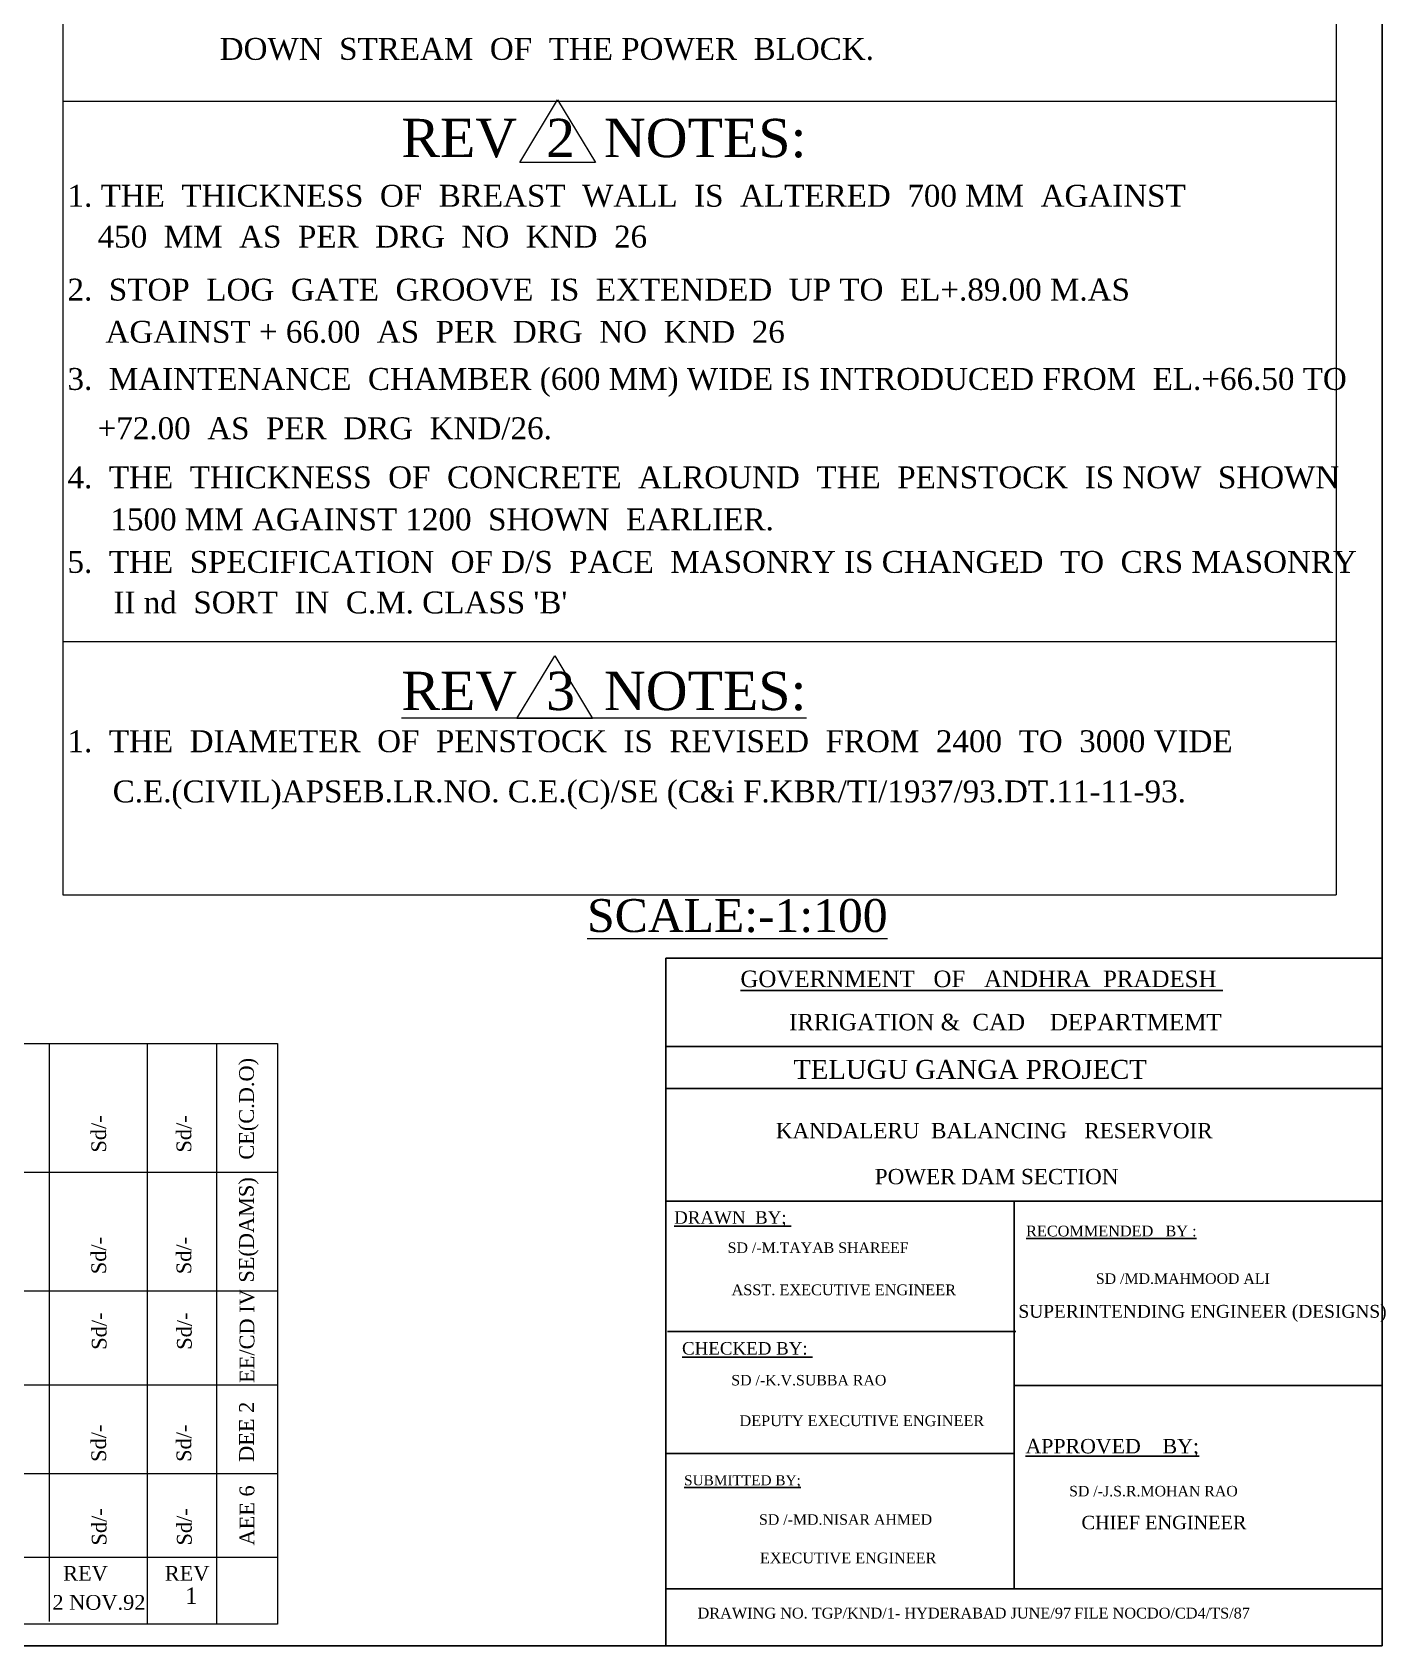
# Model space of a CAD drawing. Header units: millimetres. Extents: x 1776 to 105812, y -926 to 60429.
# Drawn here: x 81092 to 105812, y -926 to 28551 of the extents above; entities that cross this region are included whole.
import ezdxf

# ---------------------------------------------------------------- set-up
doc = ezdxf.new("R2010")
doc.units = ezdxf.units.MM
doc.header["$MEASUREMENT"] = 0
doc.layers.add('RAILING', color=4, linetype='Continuous')
doc.layers.add('TEXT', color=7, linetype='Continuous')
doc.layers.add('TITLE', color=7, linetype='Continuous', lineweight=30)
doc.styles.get("Standard").update_dxf_attribs({"font": 'times.ttf', "height": 300})

msp = doc.modelspace()

# ---------------------------------------------------------------- linework, layer by layer
at = {"layer": 'RAILING'}
for p, q in [((104906.93, 32554.49), (104906.93, 12790.82)), ((81647.41, 30317.03), (81647.41, 12790.82)), ((81647.41, 27292.51), (104906.93, 27292.51)), ((81647.41, 17422.41), (104906.93, 17422.41)), ((81647.41, 12790.82), (104906.93, 12790.82)), ((81406.92, -485.59), (81406.92, 10073.56)), ((83195.27, -534.01), (83195.27, 10073.56)), ((84462.31, -534.01), (84462.31, 10073.56)), ((77678.29, 7728.91), (85571.23, 7728.91)), ((77678.29, 5557.94), (85571.23, 5557.94)), ((77678.29, 3839.12), (85571.23, 3839.12)), ((77678.29, 2223.09), (85571.23, 2223.09)), ((77678.29, 690.77), (85571.23, 690.77))]:
    msp.add_line(p, q, dxfattribs=at)
msp.add_lwpolyline([(77678.29, 10073.56), (85571.23, 10073.56), (85571.23, -534.01), (77678.29, -534.01)], close=True, dxfattribs=at)
at = {"layer": 'TEXT'}
for p, q in [((89997.29, 26169.98), (90688.06, 27314.91)), ((90688.06, 27314.91), (91378.82, 26169.98)), ((91378.82, 26169.98), (89997.29, 26169.98)), ((89943.4, 16014.91), (90634.16, 17159.84)), ((90634.16, 17159.84), (91324.92, 16014.91)), ((91324.92, 16014.91), (89943.4, 16014.91))]:
    msp.add_line(p, q, dxfattribs=at)
at = {"layer": 'TITLE'}
for p, q in [((105745.41, 60428.77), (105745.41, -925.64)), ((105745.41, -925.64), (1775.51, -925.64))]:
    msp.add_line(p, q, dxfattribs=at)
at = {"layer": 'TITLE', "lineweight": 30}
for p, q in [((92664.93, 11632.56), (105745.41, 11632.56)), ((105745.41, 11632.56), (105745.41, -925.64)), ((92664.93, 10022.75), (105745.41, 10022.75)), ((92664.93, 9255.71), (105745.41, 9255.71)), ((92664.93, 7194.74), (105745.41, 7194.74)), ((92692.18, 4814.26), (99054.18, 4814.26)), ((92664.93, 2588.92), (99026.93, 2588.92)), ((105745.41, 113.33), (92664.93, 113.33)), ((92664.93, -925.64), (105745.41, -925.64))]:
    msp.add_line(p, q, dxfattribs=at)
at = {"layer": 'TITLE'}
msp.add_lwpolyline([(92664.93, -925.64), (92664.93, 11632.56)], dxfattribs=at)
at = {"layer": 'TITLE', "lineweight": 30}
for points in [[(99026.93, 7194.74), (99026.93, 113.33)], [(99026.93, 3830.95), (105745.41, 3830.95)]]:
    msp.add_lwpolyline(points, dxfattribs=at)

# ---------------------------------------------------------------- texts
at = {"layer": 'TEXT'}
for s, height, p in [('DOWN  STREAM  OF  THE POWER  BLOCK.', 400, (84515.7, 28046.91)), ('REV  2  NOTES:', 700, (87833, 26269.49)), ('1. THE  THICKNESS  OF  BREAST  WALL  IS  ALTERED  700 MM  AGAINST', 400, (81735.94, 25363.92)), ('450  MM  AS  PER  DRG  NO  KND  26', 400, (82285.55, 24617.11)), ('2.  STOP  LOG  GATE  GROOVE  IS  EXTENDED  UP TO  EL+.89.00 M.AS', 400, (81735.94, 23649.17)), ('AGAINST + 66.00  AS  PER  DRG  NO  KND  26', 400, (82429.91, 22878.43)), ('3.  MAINTENANCE  CHAMBER (600 MM) WIDE IS INTRODUCED FROM  EL.+66.50 TO', 400, (81735.94, 22017.32)), ('+72.00  AS  PER  DRG  KND/26.', 400, (82285.55, 21116.12)), ('4.  THE  THICKNESS  OF  CONCRETE  ALROUND  THE  PENSTOCK  IS NOW  SHOWN', 400, (81735.94, 20220.22)), ('1500 MM AGAINST 1200  SHOWN  EARLIER.', 400, (82519.99, 19451.35)), ('5.  THE  SPECIFICATION  OF D/S  PACE  MASONRY IS CHANGED  TO  CRS MASONRY', 400, (81735.94, 18674.91)), ("II nd  SORT  IN  C.M. CLASS 'B'", 400, (82573.95, 17933.5)), ('%%UREV  3  NOTES:', 700, (87833, 16168.22)), ('1.  THE  DIAMETER  OF  PENSTOCK  IS  REVISED  FROM  2400  TO  3000 VIDE', 400, (81735.94, 15398.72)), ('C.E.(CIVIL)APSEB.LR.NO. C.E.(C)/SE (C&i F.KBR/TI/1937/93.DT.11-11-93.', 400, (82560.73, 14481.82)), ('%%USCALE:-1:100', 600, (91226.19, 12114.39)), ('REV ', 270, (81656.55, 260.94)), ('REV ', 270, (83512.26, 260.94)), ('2 NOV.92', 270, (81459.96, -269.01)), ('1', 300, (83881.7, -162.25))]:
    msp.add_text(s, height=height, dxfattribs=at).set_placement(p)
for s, p in [('CE(C.D.O)', (85140.11, 7954.35)), ('Sd/-', (82440.8, 8084.21)), ('Sd/-', (83996.65, 8084.21)), ('SE(DAMS)', (85140.11, 5707.45)), ('Sd/-', (82440.8, 5862.22)), ('Sd/-', (83996.65, 5862.22)), ('EE/CD IV', (85148.38, 3875.89)), ('Sd/-', (82449.06, 4481.37)), ('Sd/-', (84004.92, 4481.37)), ('DEE 2', (85140.11, 2433.59)), ('Sd/-', (82440.8, 2433.59)), ('Sd/-', (83996.65, 2433.59)), ('AEE 6', (85147.82, 905.5)), ('Sd/-', (82448.5, 905.5)), ('Sd/-', (84004.36, 905.5))]:
    msp.add_text(s, height=270, rotation=90, dxfattribs=at).set_placement(p)
at = {"layer": 'TITLE', "lineweight": 30}
for s, height, p in [('%%UGOVERNMENT   OF   ANDHRA  PRADESH ', 301.2491, (94026.12, 11107)), ('IRRIGATION &  CAD    DEPARTMEMT ', 301.2491, (94915.07, 10316.96)), ('TELUGU GANGA PROJECT', 346.5434, (94993.45, 9430.12)), ('KANDALERU  BALANCING   RESERVOIR', 279.2104, (94673.51, 8344.53)), ('POWER DAM SECTION', 279.2104, (96479.91, 7505.83)), ('%%UDRAWN  BY; ', 228.8273, (92815.21, 6783.46)), ('%%URECOMMENDED   BY :', 196.3746, (99243.89, 6552.41)), ('SD /-M.TAYAB SHAREEF', 191.6896, (93793.64, 6250.37)), ('ASST. EXECUTIVE ENGINEER', 196.6487, (93864.39, 5477.63)), ('SD /MD.MAHMOOD ALI', 191.6896, (100518.27, 5685.61)), ('SUPERINTENDING ENGINEER (DESIGNS)', 234.3048, (99104.42, 5066.58)), ('%%UCHECKED BY: ', 228.8273, (92959.4, 4392.65)), ('SD /-K.V.SUBBA RAO', 191.6896, (93859.7, 3829.86)), ('DEPUTY EXECUTIVE ENGINEER', 196.6487, (94008.57, 3086.82)), ('%%UAPPROVED    BY;', 264.0315, (99233.4, 2588.24)), ('%%USUBMITTED BY;', 184.8231, (92996.97, 2004.7)), ('SD /-J.S.R.MOHAN RAO', 191.6896, (100029.5, 1803.14)), ('SD /-MD.NISAR AHMED', 191.6896, (94365.99, 1283.99)), ('CHIEF ENGINEER', 245.1546, (100255.92, 1202.47)), ('EXECUTIVE ENGINEER', 196.6487, (94381.55, 579.2)), ('DRAWING NO. TGP/KND/1- HYDERABAD JUNE/97', 196.6487, (93242.54, -428.25)), ('FILE NOCDO/CD4/TS/87', 196.6487, (100122.79, -428.25))]:
    msp.add_text(s, height=height, dxfattribs=at).set_placement(p)

doc.saveas('drawing.dxf')
